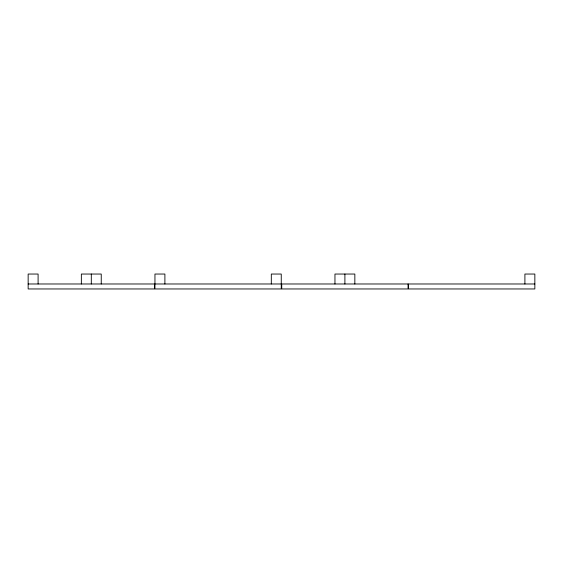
<?xml version="1.0" encoding="UTF-8"?>
<svg xmlns="http://www.w3.org/2000/svg" width="563" height="563" viewBox="0 0 563 563"><rect width="100%" height="100%" fill="white"/><g stroke="black" fill="none" stroke-linecap="round" stroke-linejoin="round"><path stroke-width="0.84" d="M28.15 283.984L154.452 283.984L154.452 288.96L28.15 288.96L28.15 274.04L38.094 274.04L38.094 283.984M154.952 283.984L281.254 283.984M534.85 283.984L408.548 283.984L408.548 288.96L534.85 288.96L534.85 274.04L524.906 274.04L524.906 283.984M354.845 283.984L354.845 274.04L334.957 274.04L334.957 283.984M344.901 274.04L344.901 283.984M271.31 283.984L271.31 274.04L281.254 274.04L281.254 288.96L154.952 288.96L154.952 274.04L164.896 274.04L164.896 283.984M101.249 283.984L101.249 274.04L81.353 274.04L81.353 283.984M91.305 274.04L91.305 283.984M408.048 283.984L281.746 283.984L281.746 288.96L408.048 288.96L408.048 283.984"/></g></svg>
